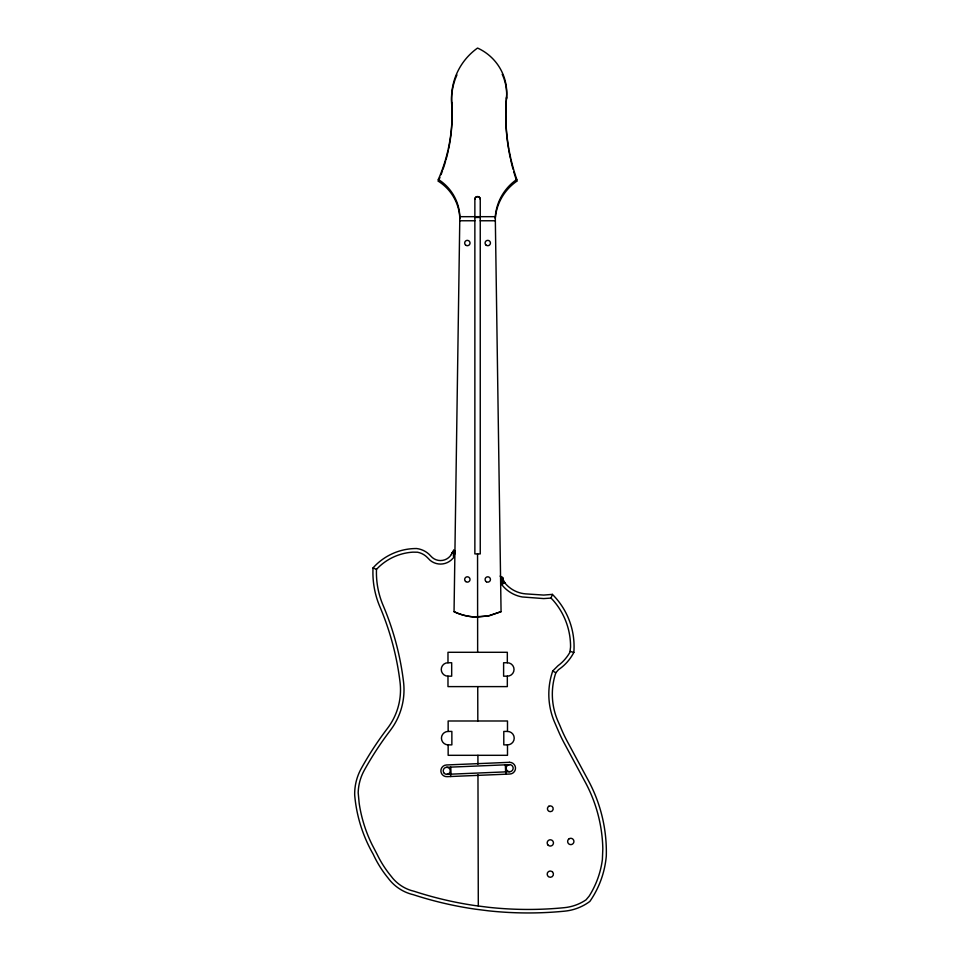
<?xml version="1.0" encoding="UTF-8"?>
<svg xmlns="http://www.w3.org/2000/svg" width="961" height="961" viewBox="0 0 961 961"><rect width="100%" height="100%" fill="white"/><g stroke="black" fill="none" stroke-linecap="round" stroke-linejoin="round"><path stroke-width="1.44" d="M506.543 97.049L506.075 102.599A205.306 203.312 0 0 0 516.778 179.443A50.729 50.236 0 0 0 495.287 216.681L501.065 611.664L487.623 616.097L473.509 616.89A54.104 54.104 0 0 1 454.048 611.664L459.826 216.681A46.536 46.08 0 0 0 438.336 179.443A166.998 165.376 0 0 0 451.694 102.491A62.477 61.864 0 0 1 477.557 48.05A49.9 49.407 0 0 1 506.543 97.049L506.075 104.401A205.306 203.312 0 0 0 508.537 148.835M451.37 554.497L453.616 550.257L454.949 550.989L453.832 557.38L452.703 558.569A16.265 16.265 0 0 1 430.156 560.359L427.321 557.476A18.764 18.764 0 0 0 417.494 552.215L412.81 552.155A54.465 54.465 0 0 0 378.322 567.47L376.496 569.38L376.436 571.278A83.955 83.955 0 0 0 383.115 605.394A282.498 282.498 0 0 1 403.512 681.733A67.09 67.09 0 0 1 392.761 726.972L390.298 730.444A324.914 324.914 0 0 0 364.291 770.266A48.975 48.975 0 0 0 358.189 792.741L359.174 803.312A139.874 139.874 0 0 0 372.147 844.791L377.361 854.834A106.827 106.827 0 0 0 390.863 875.891L392.917 878.474A40.038 40.038 0 0 0 411.104 890.463L414.323 891.34A367.763 367.763 0 0 0 476.007 905.718L488.572 907.304A367.33 367.33 0 0 0 564.395 907.664A46.765 46.765 0 0 0 586.03 899.844L589.141 896.157A90.43 90.43 0 0 0 602.379 859.627L602.823 848.827A147.021 147.021 0 0 0 584.468 780.704L564.083 742.865A153.904 153.904 0 0 1 558.533 731.369L554.953 723.08A70.958 70.958 0 0 1 551.242 675.847L552.683 671.018L557.993 665.745A43.389 43.389 0 0 0 569.861 652.387L570.558 647.077A70.117 70.117 0 0 0 553.38 600.565L551.049 598.066L543.674 598.583L522.219 596.961A33.335 33.335 0 0 1 502.267 585.285L501.414 584.144L501.414 576.84L504.981 583.063L501.414 584.144M474.866 199.227C474.734 195.768 480.368 195.768 480.248 199.227L480.248 553.908L474.866 553.908L474.866 199.227A2.691 2.691 0 0 1 477.557 196.537A2.691 2.691 0 0 1 480.248 199.227M502.026 579.988L502.687 577.549L500.104 576.107M551.049 598.066L552.395 594.379L543.71 595.075L525.451 593.862A29.827 29.827 0 0 1 503.396 580.949L502.687 577.549M454.901 553.692L453.304 555.686L453.832 557.38M454.949 550.989L452.343 552.551A12.745 12.745 0 0 1 430.84 556.119A22.271 22.271 0 0 0 416.678 548.539A57.972 57.972 0 0 0 373.036 567.915A87.391 87.391 0 0 0 379.871 606.715A279.026 279.026 0 0 1 400.04 682.118A63.618 63.618 0 0 1 387.475 728.366A328.266 328.266 0 0 0 361.216 768.596A52.447 52.447 0 0 0 354.681 794.939A143.381 143.381 0 0 0 373.204 854.233A110.227 110.227 0 0 0 388.124 878.078A43.545 43.545 0 0 0 413.338 894.703A370.862 370.862 0 0 0 475.515 909.19L488.188 910.788A370.862 370.862 0 0 0 564.756 911.148A50.26 50.26 0 0 0 589.85 901.43A93.926 93.926 0 0 0 606.295 856.047A150.529 150.529 0 0 0 587.531 778.999L567.182 741.231A150.625 150.625 0 0 1 560.155 726.132L558.185 721.699A67.498 67.498 0 0 1 555.83 672.748L558.497 669.685A46.897 46.897 0 0 0 573.837 652.423A73.625 73.625 0 0 0 552.395 594.379M501.065 611.664L489.617 615.677L477.557 617.034A55.27 55.27 0 0 1 454.048 611.664M446.589 767.298L509.51 764.656M446.889 774.338L509.798 771.695M459.826 216.681L495.492 216.681M474.866 217.438L480.248 217.438M459.826 220.766L474.866 220.766M480.248 220.766L495.287 220.766M447.982 662.742L451.682 662.742L451.682 676.172L447.982 676.172A6.715 6.715 0 0 1 441.255 669.457A6.715 6.715 0 0 1 447.982 662.742L447.982 652.291L507.324 652.291L507.324 662.742A6.715 6.715 0 0 1 514.039 669.457A6.715 6.715 0 0 1 507.324 676.172L507.324 686.61L447.982 686.61L447.982 676.172M507.324 662.742L503.612 662.742L503.612 676.172L507.324 676.172M448.15 731.429L451.862 731.429L451.862 744.871L448.15 744.871A6.715 6.715 0 0 1 441.435 738.144A6.715 6.715 0 0 1 448.15 731.429L448.15 720.99L507.492 720.99L507.492 731.429A6.715 6.715 0 0 1 514.219 738.144A6.715 6.715 0 0 1 507.492 744.871L507.492 755.31L448.15 755.31L448.15 744.871M507.492 731.429L503.792 731.429L503.792 744.871L507.492 744.871M570.366 651.462L573.837 652.423M501.414 581.994L504.981 583.063L501.414 579.843M373.036 567.915L376.496 569.38M552.683 671.018L555.83 672.748M452.343 552.551L454.397 553.692M453.616 550.257L454.133 552.551M506.063 771.851L506.159 774.182M505.342 764.836L505.642 771.875M450.757 767.118L451.045 774.158M450.625 774.182L450.721 776.512M477.653 652.291L477.557 553.908M477.737 686.61L477.821 720.99M477.917 755.31L477.941 764.259M477.965 774.71L478.302 906.007M516.778 179.443L516.778 181.233A50.729 50.236 0 0 0 495.287 218.483M451.694 102.491L451.694 104.293A166.998 165.376 0 0 1 448.607 149.087M438.336 179.443L438.336 181.233A46.536 46.08 0 0 1 459.826 218.483M516.778 181.233A205.306 203.312 0 0 1 513.823 171.935M513.054 169.244A205.306 203.312 0 0 1 510.687 159.778M510.387 158.421A205.306 203.312 0 0 1 508.777 150.216M502.207 74.285A49.9 49.407 0 0 1 503.66 77.781M504.081 78.97A49.9 49.407 0 0 1 506.543 98.839M451.694 104.293A62.477 61.864 0 0 1 454.997 79.799M455.442 78.574A62.477 61.864 0 0 1 456.943 74.934M448.306 150.457A166.998 165.376 0 0 1 445.916 160.031M445.532 161.376A166.998 165.376 0 0 1 442.961 169.436M442.492 170.758A166.998 165.376 0 0 1 441.015 174.722M439.97 177.341A166.998 165.376 0 0 1 438.336 181.233M548.863 806.243L548.263 806.699A2.907 2.907 0 0 0 551.77 811.276L552.371 810.808A2.907 2.907 0 0 0 548.863 806.243M569.212 838.737L568.564 839.241A3.147 3.147 0 0 0 568.564 843.686L569.212 844.178A3.147 3.147 0 0 0 572.348 844.178L572.996 843.686A3.147 3.147 0 0 0 572.996 839.241L572.348 838.737A3.147 3.147 0 0 0 569.212 838.737M509.414 762.325L446.493 764.968A5.862 5.862 0 0 0 440.883 771.058A5.862 5.862 0 0 0 446.985 776.668L509.895 774.025A5.862 5.862 0 0 0 515.504 767.935A5.862 5.862 0 0 0 509.414 762.325M552.527 871.951L551.878 871.447A3.123 3.123 0 0 0 548.106 876.372L548.755 876.864A3.123 3.123 0 0 0 552.527 871.951M486.422 581.801A2.691 2.691 0 0 0 490.446 579.471A2.691 2.691 0 0 0 486.422 577.153A2.691 2.691 0 0 0 486.422 581.801M485.99 245.055A2.691 2.691 0 0 0 490.398 243.553A2.691 2.691 0 0 0 486.903 240.49A2.691 2.691 0 0 0 485.99 245.055M465.58 581.489A2.691 2.691 0 0 0 469.977 580A2.691 2.691 0 0 0 466.481 576.924A2.691 2.691 0 0 0 465.58 581.489M465.58 245.055A2.691 2.691 0 0 0 469.977 243.553A2.691 2.691 0 0 0 466.481 240.49A2.691 2.691 0 0 0 465.58 245.055M548.094 845.139A3.147 3.147 0 0 0 553.356 843.722A3.147 3.147 0 0 0 549.5 839.878A3.147 3.147 0 0 0 548.094 845.139M507.264 770.77A3.52 3.52 0 0 0 513.09 768.944A3.52 3.52 0 0 0 508.597 764.812A3.52 3.52 0 0 0 507.264 770.77M444.354 773.413A3.52 3.52 0 0 0 450.18 771.587A3.52 3.52 0 0 0 445.688 767.455A3.52 3.52 0 0 0 444.354 773.413"/></g></svg>
